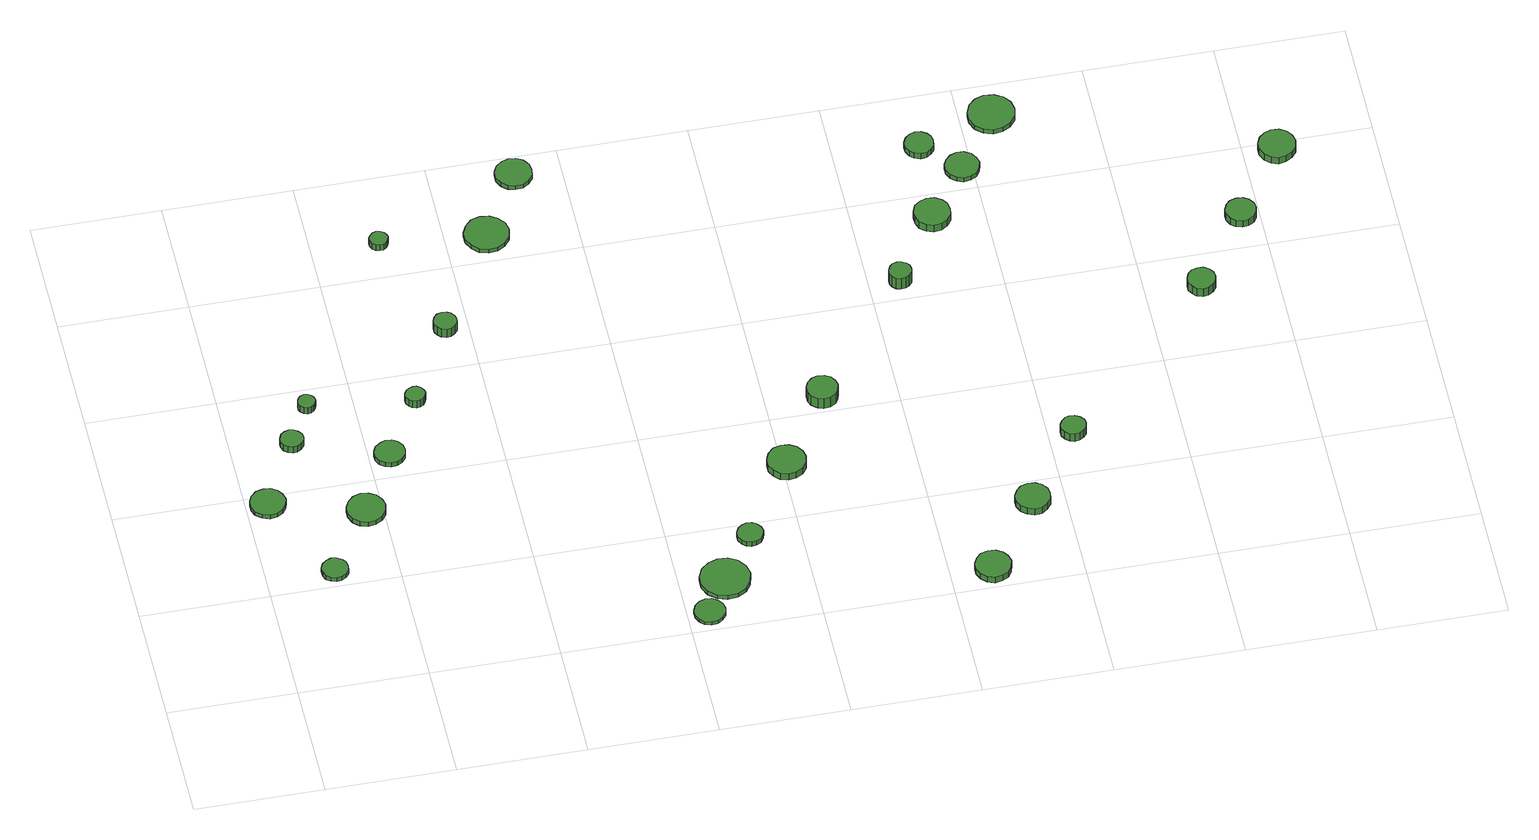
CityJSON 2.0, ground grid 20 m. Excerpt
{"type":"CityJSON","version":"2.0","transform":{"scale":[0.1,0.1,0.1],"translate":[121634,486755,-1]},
"CityObjects":{
"tree1":{"type":"SolitaryVegetationObject","attributes":{"function":"something"}},
"tree2":{"type":"SolitaryVegetationObject","attributes":{"function":"something"},"geometry":[{"type":"MultiSurface","lod":"1","boundaries":[[[0,1,2,3,4,5,6,7,8,9,10,11,12,13,14]],[[15,16,17,18,19,20,21,22,23,24,25,26,27,28,29]],[[0,29,28,1]],[[1,28,27,2]],[[2,27,26,3]],[[3,26,25,4]],[[4,25,24,5]],[[5,24,23,6]],[[6,23,22,7]],[[7,22,21,8]],[[8,21,20,9]],[[9,20,19,10]],[[10,19,18,11]],[[11,18,17,12]],[[12,17,16,13]],[[13,16,15,14]],[[14,15,29,0]]]}]},
"tree3":{"type":"SolitaryVegetationObject","attributes":{"function":"something"},"geometry":[{"type":"MultiSurface","lod":"1","boundaries":[[[30,31,32,33,34,35,36,37,38,39,40,41,42,43,44]],[[45,46,47,48,49,50,51,52,53,54,55,56,57,58,59]],[[30,59,58,31]],[[31,58,57,32]],[[32,57,56,33]],[[33,56,55,34]],[[34,55,54,35]],[[35,54,53,36]],[[36,53,52,37]],[[37,52,51,38]],[[38,51,50,39]],[[39,50,49,40]],[[40,49,48,41]],[[41,48,47,42]],[[42,47,46,43]],[[43,46,45,44]],[[44,45,59,30]]]}]},
"tree4":{"type":"SolitaryVegetationObject","attributes":{"function":"something"},"geometry":[{"type":"MultiSurface","lod":"1","boundaries":[[[60,61,62,63,64,65,66,67,68,69,70,71,72,73,74]],[[75,76,77,78,79,80,81,82,83,84,85,86,87,88,89]],[[60,89,88,61]],[[61,88,87,62]],[[62,87,86,63]],[[63,86,85,64]],[[64,85,84,65]],[[65,84,83,66]],[[66,83,82,67]],[[67,82,81,68]],[[68,81,80,69]],[[69,80,79,70]],[[70,79,78,71]],[[71,78,77,72]],[[72,77,76,73]],[[73,76,75,74]],[[74,75,89,60]]]}]},
"tree5":{"type":"SolitaryVegetationObject","attributes":{"function":"something"},"geometry":[{"type":"MultiSurface","lod":"1","boundaries":[[[90,91,92,93,94,95,96,97,98,99,100,101,102,103,104]],[[105,106,107,108,109,110,111,112,113,114,115,116,117,118,119]],[[90,119,118,91]],[[91,118,117,92]],[[92,117,116,93]],[[93,116,115,94]],[[94,115,114,95]],[[95,114,113,96]],[[96,113,112,97]],[[97,112,111,98]],[[98,111,110,99]],[[99,110,109,100]],[[100,109,108,101]],[[101,108,107,102]],[[102,107,106,103]],[[103,106,105,104]],[[104,105,119,90]]]}]},
"tree6":{"type":"SolitaryVegetationObject","attributes":{"function":"something"},"geometry":[{"type":"MultiSurface","lod":"1","boundaries":[[[120,121,122,123,124,125,126,127,128,129,130,131,132,133,134]],[[135,136,137,138,139,140,141,142,143,144,145,146,147,148,149]],[[120,149,148,121]],[[121,148,147,122]],[[122,147,146,123]],[[123,146,145,124]],[[124,145,144,125]],[[125,144,143,126]],[[126,143,142,127]],[[127,142,141,128]],[[128,141,140,129]],[[129,140,139,130]],[[130,139,138,131]],[[131,138,137,132]],[[132,137,136,133]],[[133,136,135,134]],[[134,135,149,120]]]}]},
"tree7":{"type":"SolitaryVegetationObject","attributes":{"function":"something"},"geometry":[{"type":"MultiSurface","lod":"1","boundaries":[[[150,151,152,153,154,155,156,157,158,159,160,161,162,163,164]],[[165,166,167,168,169,170,171,172,173,174,175,176,177,178,179]],[[150,179,178,151]],[[151,178,177,152]],[[152,177,176,153]],[[153,176,175,154]],[[154,175,174,155]],[[155,174,173,156]],[[156,173,172,157]],[[157,172,171,158]],[[158,171,170,159]],[[159,170,169,160]],[[160,169,168,161]],[[161,168,167,162]],[[162,167,166,163]],[[163,166,165,164]],[[164,165,179,150]]]}]},
"tree8":{"type":"SolitaryVegetationObject","attributes":{"function":"something"},"geometry":[{"type":"MultiSurface","lod":"1","boundaries":[[[180,181,182,183,184,185,186,187,188,189,190,191,192,193,194]],[[195,196,197,198,199,200,201,202,203,204,205,206,207,208,209]],[[180,209,208,181]],[[181,208,207,182]],[[182,207,206,183]],[[183,206,205,184]],[[184,205,204,185]],[[185,204,203,186]],[[186,203,202,187]],[[187,202,201,188]],[[188,201,200,189]],[[189,200,199,190]],[[190,199,198,191]],[[191,198,197,192]],[[192,197,196,193]],[[193,196,195,194]],[[194,195,209,180]]]}]},
"tree9":{"type":"SolitaryVegetationObject","attributes":{"function":"something"},"geometry":[{"type":"MultiSurface","lod":"1","boundaries":[[[210,211,212,213,214,215,216,217,218,219,220,221,222,223,224]],[[225,226,227,228,229,230,231,232,233,234,235,236,237,238,239]],[[210,239,238,211]],[[211,238,237,212]],[[212,237,236,213]],[[213,236,235,214]],[[214,235,234,215]],[[215,234,233,216]],[[216,233,232,217]],[[217,232,231,218]],[[218,231,230,219]],[[219,230,229,220]],[[220,229,228,221]],[[221,228,227,222]],[[222,227,226,223]],[[223,226,225,224]],[[224,225,239,210]]]}]},
"tree10":{"type":"SolitaryVegetationObject","attributes":{"function":"something"},"geometry":[{"type":"MultiSurface","lod":"1","boundaries":[[[240,241,242,243,244,245,246,247,248,249,250,251,252,253,254]],[[255,256,257,258,259,260,261,262,263,264,265,266,267,268,269]],[[240,269,268,241]],[[241,268,267,242]],[[242,267,266,243]],[[243,266,265,244]],[[244,265,264,245]],[[245,264,263,246]],[[246,263,262,247]],[[247,262,261,248]],[[248,261,260,249]],[[249,260,259,250]],[[250,259,258,251]],[[251,258,257,252]],[[252,257,256,253]],[[253,256,255,254]],[[254,255,269,240]]]}]},
"tree11":{"type":"SolitaryVegetationObject","attributes":{"function":"something"},"geometry":[{"type":"MultiSurface","lod":"1","boundaries":[[[270,271,272,273,274,275,276,277,278,279,280,281,282,283,284]],[[285,286,287,288,289,290,291,292,293,294,295,296,297,298,299]],[[270,299,298,271]],[[271,298,297,272]],[[272,297,296,273]],[[273,296,295,274]],[[274,295,294,275]],[[275,294,293,276]],[[276,293,292,277]],[[277,292,291,278]],[[278,291,290,279]],[[279,290,289,280]],[[280,289,288,281]],[[281,288,287,282]],[[282,287,286,283]],[[283,286,285,284]],[[284,285,299,270]]]}]},
"tree12":{"type":"SolitaryVegetationObject","attributes":{"function":"something"},"geometry":[{"type":"MultiSurface","lod":"1","boundaries":[[[300,301,302,303,304,305,306,307,308,309,310,311,312,313,314]],[[315,316,317,318,319,320,321,322,323,324,325,326,327,328,329]],[[300,329,328,301]],[[301,328,327,302]],[[302,327,326,303]],[[303,326,325,304]],[[304,325,324,305]],[[305,324,323,306]],[[306,323,322,307]],[[307,322,321,308]],[[308,321,320,309]],[[309,320,319,310]],[[310,319,318,311]],[[311,318,317,312]],[[312,317,316,313]],[[313,316,315,314]],[[314,315,329,300]]]}]},
"tree13":{"type":"SolitaryVegetationObject","attributes":{"function":"something"},"geometry":[{"type":"MultiSurface","lod":"1","boundaries":[[[330,331,332,333,334,335,336,337,338,339,340,341,342,343,344]],[[345,346,347,348,349,350,351,352,353,354,355,356,357,358,359]],[[330,359,358,331]],[[331,358,357,332]],[[332,357,356,333]],[[333,356,355,334]],[[334,355,354,335]],[[335,354,353,336]],[[336,353,352,337]],[[337,352,351,338]],[[338,351,350,339]],[[339,350,349,340]],[[340,349,348,341]],[[341,348,347,342]],[[342,347,346,343]],[[343,346,345,344]],[[344,345,359,330]]]}]},
"tree14":{"type":"SolitaryVegetationObject","attributes":{"function":"something"},"geometry":[{"type":"MultiSurface","lod":"1","boundaries":[[[360,361,362,363,364,365,366,367,368,369,370,371,372,373,374]],[[375,376,377,378,379,380,381,382,383,384,385,386,387,388,389]],[[360,389,388,361]],[[361,388,387,362]],[[362,387,386,363]],[[363,386,385,364]],[[364,385,384,365]],[[365,384,383,366]],[[366,383,382,367]],[[367,382,381,368]],[[368,381,380,369]],[[369,380,379,370]],[[370,379,378,371]],[[371,378,377,372]],[[372,377,376,373]],[[373,376,375,374]],[[374,375,389,360]]]}]},
"tree15":{"type":"SolitaryVegetationObject","attributes":{"function":"something"},"geometry":[{"type":"MultiSurface","lod":"1","boundaries":[[[390,391,392,393,394,395,396,397,398,399,400,401,402,403,404]],[[405,406,407,408,409,410,411,412,413,414,415,416,417,418,419]],[[390,419,418,391]],[[391,418,417,392]],[[392,417,416,393]],[[393,416,415,394]],[[394,415,414,395]],[[395,414,413,396]],[[396,413,412,397]],[[397,412,411,398]],[[398,411,410,399]],[[399,410,409,400]],[[400,409,408,401]],[[401,408,407,402]],[[402,407,406,403]],[[403,406,405,404]],[[404,405,419,390]]]}]},
"tree16":{"type":"SolitaryVegetationObject","attributes":{"function":"something"},"geometry":[{"type":"MultiSurface","lod":"1","boundaries":[[[420,421,422,423,424,425,426,427,428,429,430,431,432,433,434]],[[435,436,437,438,439,440,441,442,443,444,445,446,447,448,449]],[[420,449,448,421]],[[421,448,447,422]],[[422,447,446,423]],[[423,446,445,424]],[[424,445,444,425]],[[425,444,443,426]],[[426,443,442,427]],[[427,442,441,428]],[[428,441,440,429]],[[429,440,439,430]],[[430,439,438,431]],[[431,438,437,432]],[[432,437,436,433]],[[433,436,435,434]],[[434,435,449,420]]]}]},
"tree17":{"type":"SolitaryVegetationObject","attributes":{"function":"something"},"geometry":[{"type":"MultiSurface","lod":"1","boundaries":[[[450,451,452,453,454,455,456,457,458,459,460,461,462,463,464]],[[465,466,467,468,469,470,471,472,473,474,475,476,477,478,479]],[[450,479,478,451]],[[451,478,477,452]],[[452,477,476,453]],[[453,476,475,454]],[[454,475,474,455]],[[455,474,473,456]],[[456,473,472,457]],[[457,472,471,458]],[[458,471,470,459]],[[459,470,469,460]],[[460,469,468,461]],[[461,468,467,462]],[[462,467,466,463]],[[463,466,465,464]],[[464,465,479,450]]]}]},
"tree18":{"type":"SolitaryVegetationObject","attributes":{"function":"something"},"geometry":[{"type":"MultiSurface","lod":"1","boundaries":[[[480,481,482,483,484,485,486,487,488,489,490,491,492,493,494]],[[495,496,497,498,499,500,501,502,503,504,505,506,507,508,509]],[[480,509,508,481]],[[481,508,507,482]],[[482,507,506,483]],[[483,506,505,484]],[[484,505,504,485]],[[485,504,503,486]],[[486,503,502,487]],[[487,502,501,488]],[[488,501,500,489]],[[489,500,499,490]],[[490,499,498,491]],[[491,498,497,492]],[[492,497,496,493]],[[493,496,495,494]],[[494,495,509,480]]]}]},
"tree19":{"type":"SolitaryVegetationObject","attributes":{"function":"something"},"geometry":[{"type":"MultiSurface","lod":"1","boundaries":[[[510,511,512,513,514,515,516,517,518,519,520,521,522,523,524]],[[525,526,527,528,529,530,531,532,533,534,535,536,537,538,539]],[[510,539,538,511]],[[511,538,537,512]],[[512,537,536,513]],[[513,536,535,514]],[[514,535,534,515]],[[515,534,533,516]],[[516,533,532,517]],[[517,532,531,518]],[[518,531,530,519]],[[519,530,529,520]],[[520,529,528,521]],[[521,528,527,522]],[[522,527,526,523]],[[523,526,525,524]],[[524,525,539,510]]]}]},
"tree20":{"type":"SolitaryVegetationObject","attributes":{"function":"something"},"geometry":[{"type":"MultiSurface","lod":"1","boundaries":[[[540,541,542,543,544,545,546,547,548,549,550,551,552,553,554]],[[555,556,557,558,559,560,561,562,563,564,565,566,567,568,569]],[[540,569,568,541]],[[541,568,567,542]],[[542,567,566,543]],[[543,566,565,544]],[[544,565,564,545]],[[545,564,563,546]],[[546,563,562,547]],[[547,562,561,548]],[[548,561,560,549]],[[549,560,559,550]],[[550,559,558,551]],[[551,558,557,552]],[[552,557,556,553]],[[553,556,555,554]],[[554,555,569,540]]]}]},
"tree21":{"type":"SolitaryVegetationObject","attributes":{"function":"something"},"geometry":[{"type":"MultiSurface","lod":"1","boundaries":[[[570,571,572,573,574,575,576,577,578,579,580,581,582,583,584]],[[585,586,587,588,589,590,591,592,593,594,595,596,597,598,599]],[[570,599,598,571]],[[571,598,597,572]],[[572,597,596,573]],[[573,596,595,574]],[[574,595,594,575]],[[575,594,593,576]],[[576,593,592,577]],[[577,592,591,578]],[[578,591,590,579]],[[579,590,589,580]],[[580,589,588,581]],[[581,588,587,582]],[[582,587,586,583]],[[583,586,585,584]],[[584,585,599,570]]]}]},
"tree22":{"type":"SolitaryVegetationObject","attributes":{"function":"something"},"geometry":[{"type":"MultiSurface","lod":"1","boundaries":[[[600,601,602,603,604,605,606,607,608,609,610,611,612,613,614]],[[615,616,617,618,619,620,621,622,623,624,625,626,627,628,629]],[[600,629,628,601]],[[601,628,627,602]],[[602,627,626,603]],[[603,626,625,604]],[[604,625,624,605]],[[605,624,623,606]],[[606,623,622,607]],[[607,622,621,608]],[[608,621,620,609]],[[609,620,619,610]],[[610,619,618,611]],[[611,618,617,612]],[[612,617,616,613]],[[613,616,615,614]],[[614,615,629,600]]]}]},
"tree23":{"type":"SolitaryVegetationObject","attributes":{"function":"something"},"geometry":[{"type":"MultiSurface","lod":"1","boundaries":[[[630,631,632,633,634,635,636,637,638,639,640,641,642,643,644]],[[645,646,647,648,649,650,651,652,653,654,655,656,657,658,659]],[[630,659,658,631]],[[631,658,657,632]],[[632,657,656,633]],[[633,656,655,634]],[[634,655,654,635]],[[635,654,653,636]],[[636,653,652,637]],[[637,652,651,638]],[[638,651,650,639]],[[639,650,649,640]],[[640,649,648,641]],[[641,648,647,642]],[[642,647,646,643]],[[643,646,645,644]],[[644,645,659,630]]]}]},
"tree24":{"type":"SolitaryVegetationObject","attributes":{"function":"something"},"geometry":[{"type":"MultiSurface","lod":"1","boundaries":[[[660,661,662,663,664,665,666,667,668,669,670,671,672,673,674]],[[675,676,677,678,679,680,681,682,683,684,685,686,687,688,689]],[[660,689,688,661]],[[661,688,687,662]],[[662,687,686,663]],[[663,686,685,664]],[[664,685,684,665]],[[665,684,683,666]],[[666,683,682,667]],[[667,682,681,668]],[[668,681,680,669]],[[669,680,679,670]],[[670,679,678,671]],[[671,678,677,672]],[[672,677,676,673]],[[673,676,675,674]],[[674,675,689,660]]]}]},
"tree25":{"type":"SolitaryVegetationObject","attributes":{"function":"something"},"geometry":[{"type":"MultiSurface","lod":"1","boundaries":[[[690,691,692,693,694,695,696,697,698,699,700,701,702,703,704]],[[705,706,707,708,709,710,711,712,713,714,715,716,717,718,719]],[[690,719,718,691]],[[691,718,717,692]],[[692,717,716,693]],[[693,716,715,694]],[[694,715,714,695]],[[695,714,713,696]],[[696,713,712,697]],[[697,712,711,698]],[[698,711,710,699]],[[699,710,709,700]],[[700,709,708,701]],[[701,708,707,702]],[[702,707,706,703]],[[703,706,705,704]],[[704,705,719,690]]]}]},
"tree26":{"type":"SolitaryVegetationObject","attributes":{"function":"something"},"geometry":[{"type":"MultiSurface","lod":"1","boundaries":[[[720,721,722,723,724,725,726,727,728,729,730,731,732,733,734]],[[735,736,737,738,739,740,741,742,743,744,745,746,747,748,749]],[[720,749,748,721]],[[721,748,747,722]],[[722,747,746,723]],[[723,746,745,724]],[[724,745,744,725]],[[725,744,743,726]],[[726,743,742,727]],[[727,742,741,728]],[[728,741,740,729]],[[729,740,739,730]],[[730,739,738,731]],[[731,738,737,732]],[[732,737,736,733]],[[733,736,735,734]],[[734,735,749,720]]]}]},
"tree27":{"type":"SolitaryVegetationObject","attributes":{"function":"something"},"geometry":[{"type":"MultiSurface","lod":"1","boundaries":[[[750,751,752,753,754,755,756,757,758,759,760,761,762,763,764]],[[765,766,767,768,769,770,771,772,773,774,775,776,777,778,779]],[[750,779,778,751]],[[751,778,777,752]],[[752,777,776,753]],[[753,776,775,754]],[[754,775,774,755]],[[755,774,773,756]],[[756,773,772,757]],[[757,772,771,758]],[[758,771,770,759]],[[759,770,769,760]],[[760,769,768,761]],[[761,768,767,762]],[[762,767,766,763]],[[763,766,765,764]],[[764,765,779,750]]]}]},
"tree28":{"type":"SolitaryVegetationObject","attributes":{"function":"something"},"geometry":[{"type":"MultiSurface","lod":"1","boundaries":[[[780,781,782,783,784,785,786,787,788,789,790,791,792,793,794]],[[795,796,797,798,799,800,801,802,803,804,805,806,807,808,809]],[[780,809,808,781]],[[781,808,807,782]],[[782,807,806,783]],[[783,806,805,784]],[[784,805,804,785]],[[785,804,803,786]],[[786,803,802,787]],[[787,802,801,788]],[[788,801,800,789]],[[789,800,799,790]],[[790,799,798,791]],[[791,798,797,792]],[[792,797,796,793]],[[793,796,795,794]],[[794,795,809,780]]]}]}
},
"vertices":[
[61,381,15],[58,392,15],[52,401,15],[42,407,15],[31,408,15],[20,405,15],[11,397,15],[7,387,15],[7,375,15],[11,365,15],[20,358,15],[31,354,15],[42,355,15],[52,361,15],[58,370,15],[58,370,7],[52,361,7],[42,355,7],[31,354,7],[20,358,7],[11,365,7],[7,375,7],[7,387,7],[11,397,7],[20,405,7],[31,408,7],[42,407,7],[52,401,7],[58,392,7],[61,381,7],
[124,229,15],[123,238,15],[118,244,15],[110,249,15],[102,250,15],[94,247,15],[87,241,15],[84,234,15],[84,225,15],[87,217,15],[94,212,15],[102,209,15],[110,210,15],[118,214,15],[123,221,15],[123,221,7],[118,214,7],[110,210,7],[102,209,7],[94,212,7],[87,217,7],[84,225,7],[84,234,7],[87,241,7],[94,247,7],[102,250,7],[110,249,7],[118,244,7],[123,238,7],[124,229,7],
[111,495,20],[110,502,20],[105,508,20],[99,512,20],[92,513,20],[85,511,20],[79,506,20],[76,499,20],[76,492,20],[79,485,20],[85,480,20],[92,478,20],[99,478,20],[105,482,20],[110,488,20],[110,488,7],[105,482,7],[99,478,7],[92,478,7],[85,480,7],[79,485,7],[76,492,7],[76,499,7],[79,506,7],[85,511,7],[92,513,7],[99,512,7],[105,508,7],[110,502,7],[111,495,7],
[204,339,16],[201,351,16],[194,361,16],[183,367,16],[171,369,16],[159,365,16],[150,356,16],[145,345,16],[145,333,16],[150,321,16],[159,313,16],[171,309,16],[183,311,16],[194,317,16],[201,327,16],[201,327,7],[194,317,7],[183,311,7],[171,309,7],[159,313,7],[150,321,7],[145,333,7],[145,345,7],[150,356,7],[159,365,7],[171,369,7],[183,367,7],[194,361,7],[201,351,7],[204,339,7],
[144,564,21],[142,570,21],[139,574,21],[134,577,21],[129,578,21],[123,576,21],[119,572,21],[117,567,21],[117,561,21],[119,556,21],[123,552,21],[129,550,21],[134,551,21],[139,554,21],[142,558,21],[142,558,8],[139,554,8],[134,551,8],[129,550,8],[123,552,8],[119,556,8],[117,561,8],[117,567,8],[119,572,8],[123,576,8],[129,578,8],[134,577,8],[139,574,8],[142,570,8],[144,564,8],
[255,442,17],[253,452,17],[247,460,17],[239,465,17],[229,466,17],[220,462,17],[212,456,17],[208,447,17],[208,437,17],[212,428,17],[220,422,17],[229,419,17],[239,420,17],[247,425,17],[253,432,17],[253,432,8],[247,425,8],[239,420,8],[229,419,8],[220,422,8],[212,428,8],[208,437,8],[208,447,8],[212,456,8],[220,462,8],[229,466,8],[239,465,8],[247,460,8],[253,452,8],[255,442,8],
[307,544,23],[305,550,23],[302,555,23],[296,559,23],[290,559,23],[284,557,23],[279,553,23],[276,547,23],[276,541,23],[279,535,23],[284,531,23],[290,529,23],[296,530,23],[302,533,23],[305,538,23],[305,538,8],[302,533,8],[296,530,8],[290,529,8],[284,531,8],[279,535,8],[276,541,8],[276,547,8],[279,553,8],[284,557,8],[290,559,8],[296,559,8],[302,555,8],[305,550,8],[307,544,8],
[317,868,19],[315,874,19],[312,878,19],[307,881,19],[301,882,19],[295,880,19],[291,876,19],[288,871,19],[288,865,19],[291,859,19],[295,855,19],[301,854,19],[307,854,19],[312,857,19],[315,862,19],[315,862,7],[312,857,7],[307,854,7],[301,854,7],[295,855,7],[291,859,7],[288,865,7],[288,871,7],[291,876,7],[295,880,7],[301,882,7],[307,881,7],[312,878,7],[315,874,7],[317,868,7],
[382,678,25],[381,685,25],[376,692,25],[370,695,25],[363,696,25],[355,694,25],[350,689,25],[347,682,25],[347,674,25],[350,668,25],[355,663,25],[363,660,25],[370,661,25],[376,665,25],[381,671,25],[381,671,8],[376,665,8],[370,661,8],[363,660,8],[355,663,8],[350,668,8],[347,674,8],[347,682,8],[350,689,8],[355,694,8],[363,696,8],[370,695,8],[376,692,8],[381,685,8],[382,678,8],
[657,32,15],[655,42,15],[649,50,15],[641,55,15],[631,56,15],[621,53,15],[614,46,15],[610,37,15],[610,27,15],[614,18,15],[621,11,15],[631,8,15],[641,9,15],[649,14,15],[655,22,15],[655,22,9],[649,14,9],[641,9,9],[631,8,9],[621,11,9],[614,18,9],[610,27,9],[610,37,9],[614,46,9],[621,53,9],[631,56,9],[641,55,9],[649,50,9],[655,42,9],[657,32,9],
[708,93,16],[704,109,16],[695,122,16],[681,130,16],[665,131,16],[650,126,16],[638,116,16],[631,101,16],[631,85,16],[638,70,16],[650,60,16],[665,55,16],[681,56,16],[695,64,16],[704,77,16],[704,77,8],[695,64,8],[681,56,8],[665,55,8],[650,60,8],[638,70,8],[631,85,8],[631,101,8],[638,116,8],[650,126,8],[665,131,8],[681,130,8],[695,122,8],[704,109,8],[708,93,8],
[497,849,16],[494,863,16],[485,874,16],[473,881,16],[459,883,16],[445,879,16],[435,869,16],[429,856,16],[429,842,16],[435,829,16],[445,819,16],[459,815,16],[473,816,16],[485,823,16],[494,835,16],[494,835,8],[485,823,8],[473,816,8],[459,815,8],[445,819,8],[435,829,8],[429,842,8],[429,856,8],[435,869,8],[445,879,8],[459,883,8],[473,881,8],[485,874,8],[494,863,8],[497,849,8],
[744,173,17],[742,181,17],[737,188,17],[730,192,17],[722,193,17],[714,190,17],[708,185,17],[704,177,17],[704,169,17],[708,161,17],[714,155,17],[722,153,17],[730,154,17],[737,158,17],[742,165,17],[742,165,8],[737,158,8],[730,154,8],[722,153,8],[714,155,8],[708,161,8],[704,169,8],[704,177,8],[708,185,8],[714,190,8],[722,193,8],[730,192,8],[737,188,8],[742,181,8],[744,173,8],
[555,962,15],[553,973,15],[546,983,15],[536,989,15],[524,990,15],[513,986,15],[504,979,15],[499,968,15],[499,956,15],[504,945,15],[513,937,15],[524,934,15],[536,935,15],[546,941,15],[553,950,15],[553,950,7],[546,941,7],[536,935,7],[524,934,7],[513,937,7],[504,945,7],[499,956,7],[499,968,7],[504,979,7],[513,986,7],[524,990,7],[536,989,7],[546,983,7],[553,973,7],[555,962,7],
[836,304,21],[833,316,21],[826,326,21],[815,332,21],[803,333,21],[791,330,21],[782,321,21],[777,310,21],[777,297,21],[782,286,21],[791,277,21],[803,274,21],[815,275,21],[826,281,21],[833,291,21],[833,291,8],[826,281,8],[815,275,8],[803,274,8],[791,277,8],[782,286,8],[777,297,8],[777,310,8],[782,321,8],[791,330,8],[803,333,8],[815,332,8],[826,326,8],[833,316,8],[836,304,8],
[911,430,28],[908,440,28],[903,448,28],[894,453,28],[884,454,28],[875,451,28],[867,444,28],[863,435,28],[863,425,28],[867,416,28],[875,409,28],[884,406,28],[894,407,28],[903,412,28],[908,420,28],[908,420,7],[903,412,7],[894,407,7],[884,406,7],[875,409,7],[867,416,7],[863,425,7],[863,435,7],[867,444,7],[875,451,7],[884,454,7],[894,453,7],[903,448,7],[908,440,7],[911,430,7],
[1093,36,19],[1090,47,19],[1084,56,19],[1074,62,19],[1062,63,19],[1051,60,19],[1043,52,19],[1038,42,19],[1038,30,19],[1043,20,19],[1051,12,19],[1062,8,19],[1074,10,19],[1084,15,19],[1090,25,19],[1090,25,7],[1084,15,7],[1074,10,7],[1062,8,7],[1051,12,7],[1043,20,7],[1038,30,7],[1038,42,7],[1043,52,7],[1051,60,7],[1062,63,7],[1074,62,7],[1084,56,7],[1090,47,7],[1093,36,7],
[1177,158,20],[1175,169,20],[1168,178,20],[1159,183,20],[1148,184,20],[1137,181,20],[1129,173,20],[1124,163,20],[1124,152,20],[1129,142,20],[1137,135,20],[1148,131,20],[1159,132,20],[1168,138,20],[1175,147,20],[1175,147,7],[1168,138,7],[1159,132,7],[1148,131,7],[1137,135,7],[1129,142,7],[1124,152,7],[1124,163,7],[1129,173,7],[1137,181,7],[1148,184,7],[1159,183,7],[1168,178,7],[1175,169,7],[1177,158,7],
[1065,637,30],[1064,644,30],[1059,650,30],[1053,653,30],[1046,654,30],[1039,652,30],[1034,647,30],[1031,640,30],[1031,633,30],[1034,627,30],[1039,622,30],[1046,620,30],[1053,621,30],[1059,624,30],[1064,630,30],[1064,630,7],[1059,624,7],[1053,621,7],[1046,620,7],[1039,622,7],[1034,627,7],[1031,633,7],[1031,640,7],[1034,647,7],[1039,652,7],[1046,654,7],[1053,653,7],[1059,650,7],[1064,644,7],[1065,637,7],
[1258,284,23],[1256,292,23],[1251,298,23],[1244,302,23],[1236,303,23],[1229,301,23],[1223,295,23],[1219,288,23],[1219,280,23],[1223,273,23],[1229,267,23],[1236,265,23],[1244,266,23],[1251,270,23],[1256,276,23],[1256,276,7],[1251,270,7],[1244,266,7],[1236,265,7],[1229,267,7],[1223,273,7],[1219,280,7],[1219,288,7],[1223,295,7],[1229,301,7],[1236,303,7],[1244,302,7],[1251,298,7],[1256,292,7],[1258,284,7],
[1148,752,21],[1146,764,21],[1139,773,21],[1129,779,21],[1117,780,21],[1106,776,21],[1097,769,21],[1093,758,21],[1093,746,21],[1097,735,21],[1106,728,21],[1117,724,21],[1129,725,21],[1139,731,21],[1146,741,21],[1146,741,7],[1139,731,7],[1129,725,7],[1117,724,7],[1106,728,7],[1097,735,7],[1093,746,7],[1093,758,7],[1097,769,7],[1106,776,7],[1117,780,7],[1129,779,7],[1139,773,7],[1146,764,7],[1148,752,7],
[1152,896,18],[1150,905,18],[1145,912,18],[1137,917,18],[1128,918,18],[1119,915,18],[1112,909,18],[1108,900,18],[1108,891,18],[1112,882,18],[1119,876,18],[1128,873,18],[1137,874,18],[1145,879,18],[1150,886,18],[1150,886,7],[1145,879,7],[1137,874,7],[1128,873,7],[1119,876,7],[1112,882,7],[1108,891,7],[1108,900,7],[1112,909,7],[1119,915,7],[1128,918,7],[1137,917,7],[1145,912,7],[1150,905,7],[1152,896,7],
[1211,841,16],[1208,851,16],[1202,860,16],[1192,866,16],[1181,867,16],[1171,863,16],[1163,856,16],[1158,846,16],[1158,835,16],[1163,825,16],[1171,818,16],[1181,814,16],[1192,816,16],[1202,821,16],[1208,830,16],[1208,830,7],[1202,821,7],[1192,816,7],[1181,814,7],[1171,818,7],[1163,825,7],[1158,835,7],[1158,846,7],[1163,856,7],[1171,863,7],[1181,867,7],[1192,866,7],[1202,860,7],[1208,851,7],[1211,841,7],
[1284,937,15],[1281,952,15],[1272,964,15],[1259,971,15],[1244,973,15],[1230,968,15],[1219,958,15],[1213,944,15],[1213,930,15],[1219,916,15],[1230,906,15],[1244,901,15],[1259,903,15],[1272,910,15],[1281,922,15],[1281,922,6],[1272,910,6],[1259,903,6],[1244,901,6],[1230,906,6],[1219,916,6],[1213,930,6],[1213,944,6],[1219,958,6],[1230,968,6],[1244,973,6],[1259,971,6],[1272,964,6],[1281,952,6],[1284,937,6],
[1507,536,24],[1505,545,24],[1500,552,24],[1492,557,24],[1483,557,24],[1474,555,24],[1468,549,24],[1464,540,24],[1464,531,24],[1468,523,24],[1474,517,24],[1483,514,24],[1492,515,24],[1500,520,24],[1505,527,24],[1505,527,7],[1500,520,7],[1492,515,7],[1483,514,7],[1474,517,7],[1468,523,7],[1464,531,7],[1464,540,7],[1468,549,7],[1474,555,7],[1483,557,7],[1492,557,7],[1500,552,7],[1505,545,7],[1507,536,7],
[1595,663,21],[1593,673,21],[1587,681,21],[1579,686,21],[1569,687,21],[1559,684,21],[1552,677,21],[1548,668,21],[1548,658,21],[1552,649,21],[1559,643,21],[1569,640,21],[1579,641,21],[1587,646,21],[1593,654,21],[1593,654,7],[1587,646,7],[1579,641,7],[1569,640,7],[1559,643,7],[1552,649,7],[1548,658,7],[1548,668,7],[1552,677,7],[1559,684,7],[1569,687,7],[1579,686,7],[1587,681,7],[1593,673,7],[1595,663,7],
[1680,784,20],[1677,796,20],[1670,806,20],[1660,812,20],[1648,813,20],[1637,809,20],[1628,801,20],[1623,790,20],[1623,778,20],[1628,767,20],[1637,759,20],[1648,755,20],[1660,757,20],[1670,763,20],[1677,772,20],[1677,772,7],[1670,763,7],[1660,757,7],[1648,755,7],[1637,759,7],[1628,767,7],[1623,778,7],[1623,790,7],[1628,801,7],[1637,809,7],[1648,813,7],[1660,812,7],[1670,806,7],[1677,796,7],[1680,784,7]
]}
